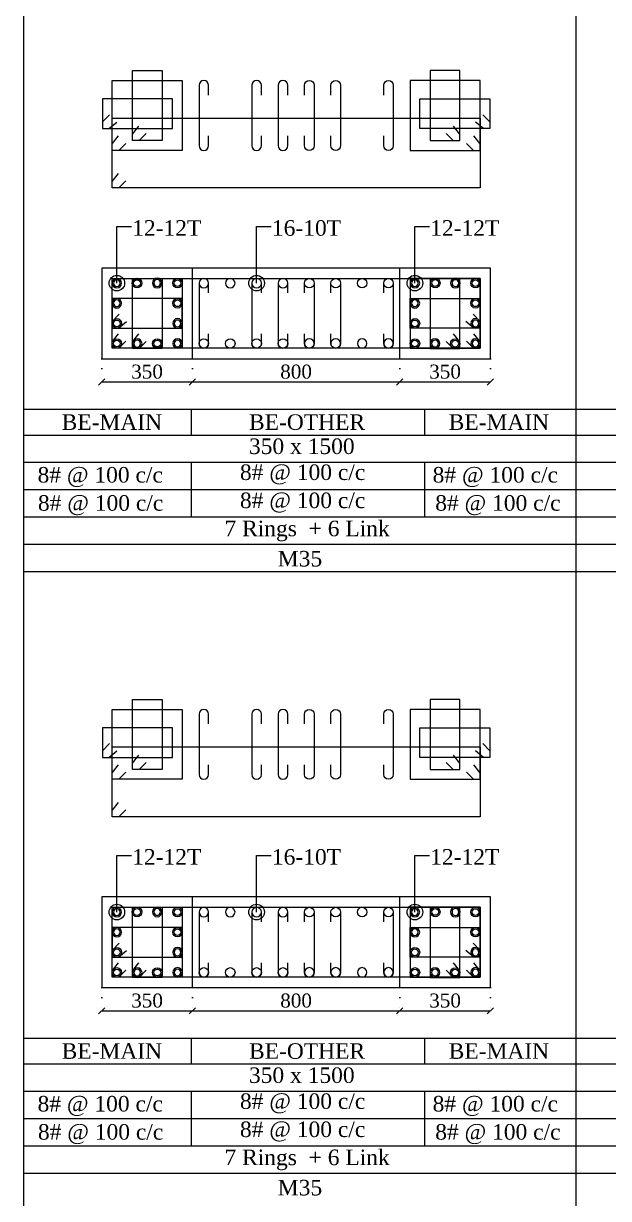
# Model space of a CAD drawing. Header units: millimetres. Extents: x 303 to 27724, y 300 to 68956.
# Drawn here: x 303 to 2560, y 51968 to 56504 of the extents above; entities that cross this region are included whole.
import ezdxf

# ---------------------------------------------------------------- set-up
doc = ezdxf.new("R2010")
doc.units = ezdxf.units.MM
doc.linetypes.add('( Hidden )', pattern=[0.375, 0.25, -0.125])
doc.linetypes.add('DOT2', pattern=[0.125, 0, -0.125])
doc.layers.get('Defpoints').update_dxf_attribs({"lineweight": 0})
for name, color, linetype, lineweight in [('S-COL. STEEL DIA', 1, 'Continuous', 9), ('S-DIM FOOTING', 7, 'Continuous', 0), ('S-SECTION', 5, 'Continuous', 0), ('S-SECTION MARK', 7, 'Continuous', 0), ('S-SHEET', 7, 'Continuous', 0), ('S-STEEL', 1, 'Continuous', 9), ('S-STEEL-1', 1, 'Continuous', 0), ('S-STEEL-1 C.S.', 106, 'Continuous', 0), ('S-TEXT', 7, 'Continuous', 0)]:
    doc.layers.add(name, color=color, linetype=linetype, lineweight=lineweight)
doc.styles.add('AR', font='ARIALUNI.TTF', dxfattribs={"width": 0.8})
doc.styles.add('S-ROMANS', font='times.ttf')
doc.styles.add('TEXT', font='times.ttf')
doc.dimstyles.new('100', dxfattribs={"dimtxt": 180, "dimasz": 80, "dimexe": 0.18, "dimexo": 0.0625, "dimgap": 1, "dimtad": 1, "dimdec": 0, "dimzin": 0, "dimdsep": 46, "dimtxsty": 'AR', "dimblk": 'DOT', "dimcen": 0.09, "dimse1": 1, "dimse2": 1, "dimclrd": 50, "dimclrt": 256, "dimadec": 0, "dimazin": 0, "dimtfac": 1, "dimtdec": 0, "dimtix": 1, "dimtofl": 0, "dimtmove": 2, "dimatfit": 0, "dimfxl": 1, "dimtolj": 1, "dimtzin": 0, "dimlwd": -1, "dimarcsym": 0})
doc.dimstyles.new('SETU', dxfattribs={"dimtxt": 230, "dimasz": 0.2, "dimexe": 0.1, "dimexo": 0.1, "dimgap": 0.05, "dimtad": 1, "dimdec": 0, "dimzin": 0, "dimdsep": 46, "dimtxsty": 'TEXT', "dimblk": 'OBLIQUE', "dimcen": 0.09, "dimdle": 0.1, "dimclrd": 4, "dimclre": 256, "dimclrt": 256, "dimadec": 1, "dimazin": 0, "dimtfac": 1, "dimtdec": 0, "dimtix": 1, "dimtofl": 0, "dimtmove": 2, "dimatfit": 0, "dimfxl": 1, "dimtolj": 1, "dimtzin": 0, "dimlwd": -1, "dimlwe": -1, "dimarcsym": 1})

# ---------------------------------------------------------------- blocks, each defined once
blk = doc.blocks.new('*U6')
at = {"layer": 'S-COL. STEEL DIA', "lineweight": 5}
for radius in [18.5, 13, 13]:
    blk.add_circle((0, 0), radius, dxfattribs=at)
blk = doc.blocks.new('_Oblique')
at = {"color": 0, "linetype": 'ByBlock', "lineweight": -2}
blk.add_line((-0.5, -0.5), (0.5, 0.5), dxfattribs=at)
blk = doc.blocks.new('*D1905')
at = {"layer": 'Defpoints', "color": 0}
for p in [(604.7, 52781.9), (954.7, 52781.9), (954.7, 52692)]:
    blk.add_point(p, dxfattribs=at)
at = {"layer": 'S-DIM FOOTING', "linetype": 'DOT2', "ltscale": 300}
for p, q in [((604.7, 52781.7), (604.7, 52691.9)), ((954.7, 52781.7), (954.7, 52691.9))]:
    blk.add_line(p, q, dxfattribs=at)
at = {"layer": 'S-DIM FOOTING', "ltscale": 300}
blk.add_line((604.6, 52692), (954.8, 52692), dxfattribs=at)
at = {"layer": 'S-DIM FOOTING', "linetype": 'ByBlock', "xscale": 24, "yscale": 24, "zscale": 24, "rotation": 180}
blk.add_blockref('_Oblique', (604.7, 52692), dxfattribs=at)
at = {"layer": 'S-DIM FOOTING', "linetype": 'ByBlock', "xscale": 24, "yscale": 24, "zscale": 24}
blk.add_blockref('_Oblique', (954.7, 52692), dxfattribs=at)
at = {"layer": 'S-DIM FOOTING', "insert": (779.7, 52731.5), "char_height": 54, "attachment_point": 5, "style": 'TEXT'}
blk.add_mtext('\\A1;350', dxfattribs=at)
blk = doc.blocks.new('*D1906')
at = {"layer": 'Defpoints', "color": 0}
for p in [(954.7, 52781.9), (1754.7, 52781.9), (1754.7, 52692)]:
    blk.add_point(p, dxfattribs=at)
at = {"layer": 'S-DIM FOOTING', "linetype": 'DOT2', "ltscale": 300}
for p, q in [((954.7, 52781.7), (954.7, 52691.9)), ((1754.7, 52781.7), (1754.7, 52691.9))]:
    blk.add_line(p, q, dxfattribs=at)
at = {"layer": 'S-DIM FOOTING', "ltscale": 300}
blk.add_line((954.6, 52692), (1754.8, 52692), dxfattribs=at)
at = {"layer": 'S-DIM FOOTING', "linetype": 'ByBlock', "xscale": 24, "yscale": 24, "zscale": 24, "rotation": 180}
blk.add_blockref('_Oblique', (954.7, 52692), dxfattribs=at)
at = {"layer": 'S-DIM FOOTING', "linetype": 'ByBlock', "xscale": 24, "yscale": 24, "zscale": 24}
blk.add_blockref('_Oblique', (1754.7, 52692), dxfattribs=at)
at = {"layer": 'S-DIM FOOTING', "insert": (1354.7, 52731.5), "char_height": 54, "attachment_point": 5, "style": 'TEXT'}
blk.add_mtext('\\A1;800', dxfattribs=at)
blk = doc.blocks.new('*D1907')
at = {"layer": 'Defpoints', "color": 0}
for p in [(1754.7, 52781.9), (2104.7, 52781.9), (2104.7, 52692)]:
    blk.add_point(p, dxfattribs=at)
at = {"layer": 'S-DIM FOOTING', "linetype": 'DOT2', "ltscale": 300}
for p, q in [((1754.7, 52781.7), (1754.7, 52691.9)), ((2104.7, 52781.7), (2104.7, 52691.9))]:
    blk.add_line(p, q, dxfattribs=at)
at = {"layer": 'S-DIM FOOTING', "ltscale": 300}
blk.add_line((1754.6, 52692), (2104.8, 52692), dxfattribs=at)
at = {"layer": 'S-DIM FOOTING', "linetype": 'ByBlock', "xscale": 24, "yscale": 24, "zscale": 24, "rotation": 180}
blk.add_blockref('_Oblique', (1754.7, 52692), dxfattribs=at)
at = {"layer": 'S-DIM FOOTING', "linetype": 'ByBlock', "xscale": 24, "yscale": 24, "zscale": 24}
blk.add_blockref('_Oblique', (2104.7, 52692), dxfattribs=at)
at = {"layer": 'S-DIM FOOTING', "insert": (1929.7, 52731.5), "char_height": 54, "attachment_point": 5, "style": 'TEXT'}
blk.add_mtext('\\A1;350', dxfattribs=at)
blk = doc.blocks.new('*U74')
at = {"layer": 'S-COL. STEEL DIA', "lineweight": 5}
blk.add_circle((0, 0), 18.5, dxfattribs=at)
blk = doc.blocks.new('_Dot')
at = {"linetype": 'ByBlock', "lineweight": -2}
blk.add_line((-0.5, 0), (-1, 0), dxfattribs=at)
at = {"linetype": 'ByBlock', "const_width": 0.5}
blk.add_lwpolyline([(-0.25, 0, 1), (0.25, 0, 1)], format="xyb", close=True, dxfattribs=at)
blk = doc.blocks.new('*D1908')
at = {"layer": 'Defpoints', "color": 0}
for p in [(604.7, 55209.9), (954.7, 55209.9), (954.7, 55120)]:
    blk.add_point(p, dxfattribs=at)
at = {"layer": 'S-DIM FOOTING', "linetype": 'DOT2', "ltscale": 300}
for p, q in [((604.7, 55209.8), (604.7, 55119.9)), ((954.7, 55209.8), (954.7, 55119.9))]:
    blk.add_line(p, q, dxfattribs=at)
at = {"layer": 'S-DIM FOOTING', "ltscale": 300}
blk.add_line((604.6, 55120), (954.8, 55120), dxfattribs=at)
at = {"layer": 'S-DIM FOOTING', "linetype": 'ByBlock', "xscale": 24, "yscale": 24, "zscale": 24, "rotation": 180}
blk.add_blockref('_Oblique', (604.7, 55120), dxfattribs=at)
at = {"layer": 'S-DIM FOOTING', "linetype": 'ByBlock', "xscale": 24, "yscale": 24, "zscale": 24}
blk.add_blockref('_Oblique', (954.7, 55120), dxfattribs=at)
at = {"layer": 'S-DIM FOOTING', "insert": (779.7, 55159.5), "char_height": 54, "attachment_point": 5, "style": 'TEXT'}
blk.add_mtext('\\A1;350', dxfattribs=at)
blk = doc.blocks.new('*D1909')
at = {"layer": 'Defpoints', "color": 0}
for p in [(954.7, 55209.9), (1754.7, 55209.9), (1754.7, 55120)]:
    blk.add_point(p, dxfattribs=at)
at = {"layer": 'S-DIM FOOTING', "linetype": 'DOT2', "ltscale": 300}
for p, q in [((954.7, 55209.8), (954.7, 55119.9)), ((1754.7, 55209.8), (1754.7, 55119.9))]:
    blk.add_line(p, q, dxfattribs=at)
at = {"layer": 'S-DIM FOOTING', "ltscale": 300}
blk.add_line((954.6, 55120), (1754.8, 55120), dxfattribs=at)
at = {"layer": 'S-DIM FOOTING', "linetype": 'ByBlock', "xscale": 24, "yscale": 24, "zscale": 24, "rotation": 180}
blk.add_blockref('_Oblique', (954.7, 55120), dxfattribs=at)
at = {"layer": 'S-DIM FOOTING', "linetype": 'ByBlock', "xscale": 24, "yscale": 24, "zscale": 24}
blk.add_blockref('_Oblique', (1754.7, 55120), dxfattribs=at)
at = {"layer": 'S-DIM FOOTING', "insert": (1354.7, 55159.5), "char_height": 54, "attachment_point": 5, "style": 'TEXT'}
blk.add_mtext('\\A1;800', dxfattribs=at)
blk = doc.blocks.new('*D1910')
at = {"layer": 'Defpoints', "color": 0}
for p in [(1754.7, 55209.9), (2104.7, 55209.9), (2104.7, 55120)]:
    blk.add_point(p, dxfattribs=at)
at = {"layer": 'S-DIM FOOTING', "linetype": 'DOT2', "ltscale": 300}
for p, q in [((1754.7, 55209.8), (1754.7, 55119.9)), ((2104.7, 55209.8), (2104.7, 55119.9))]:
    blk.add_line(p, q, dxfattribs=at)
at = {"layer": 'S-DIM FOOTING', "ltscale": 300}
blk.add_line((1754.6, 55120), (2104.8, 55120), dxfattribs=at)
at = {"layer": 'S-DIM FOOTING', "linetype": 'ByBlock', "xscale": 24, "yscale": 24, "zscale": 24, "rotation": 180}
blk.add_blockref('_Oblique', (1754.7, 55120), dxfattribs=at)
at = {"layer": 'S-DIM FOOTING', "linetype": 'ByBlock', "xscale": 24, "yscale": 24, "zscale": 24}
blk.add_blockref('_Oblique', (2104.7, 55120), dxfattribs=at)
at = {"layer": 'S-DIM FOOTING', "insert": (1929.7, 55159.5), "char_height": 54, "attachment_point": 5, "style": 'TEXT'}
blk.add_mtext('\\A1;350', dxfattribs=at)

msp = doc.modelspace()

# ---------------------------------------------------------------- linework, layer by layer
at = {"layer": 'S-SECTION', "elevation": 8}
for points in [[(2104.7, 55209.9), (2104.7, 55559.9), (604.7, 55559.9), (604.7, 55209.9)], [(2104.7, 52781.9), (2104.7, 53131.9), (604.7, 53131.9), (604.7, 52781.9)]]:
    msp.add_lwpolyline(points, close=True, dxfattribs=at)
at = {"layer": 'S-SHEET'}
for p, q in [((303, 68956, -1.6), (303, 299.8, -1.1)), ((2433.6, 68956, -1.7), (2433.6, 299.8, -1.2)), ((303, 55014.8, 7.1), (27724.1, 55014.8, 7.1)), ((950.1, 55014.8, -3.1), (950.1, 54915.2, -3.1)), ((1850.1, 55014.8, -3.1), (1850.1, 54915.2, -3.1)), ((303, 54915.2, -0.9), (27724.1, 54915.2, -0.9)), ((303, 54810, -0.9), (27724.1, 54810, -0.9)), ((303, 54810, -0.9), (27724.1, 54810, -0.9)), ((950.1, 54810, -3.1), (950.1, 54598.7, -3.1)), ((1850.1, 54810, -3.1), (1850.1, 54598.7, -3.1)), ((303, 54704.2, -0.9), (27724.1, 54704.2, -0.9)), ((303, 54598.7, -0.9), (27724.1, 54598.7, -0.9)), ((303, 54493.2, -0.9), (27724.1, 54493.2, -0.9)), ((303, 52586.7, 7.1), (27724.1, 52586.7, 7.1)), ((950.1, 52586.7, -1.2), (950.1, 52487.2, -1.2)), ((1850.1, 52586.7, -1.2), (1850.1, 52487.2, -1.2)), ((303, 52487.2, -0.9), (27724.1, 52487.2, -0.9)), ((303, 52382, -0.9), (27724.1, 52382, -0.9)), ((303, 52382, -0.9), (27724.1, 52382, -0.9)), ((950.1, 52382, -1.2), (950.1, 52170.7, -1.2)), ((1850.1, 52382, -1.2), (1850.1, 52170.7, -1.2)), ((303, 52276.2, -0.9), (27724.1, 52276.2, -0.9)), ((303, 52170.7, -0.9), (27724.1, 52170.7, -0.9)), ((303, 52065.1, -0.9), (27724.1, 52065.1, -0.9))]:
    msp.add_line(p, q, dxfattribs=at)
at = {"layer": 'S-SHEET', "color": 0}
msp.add_line((303, 54387.7, -0.9), (27724.1, 54387.7, -0.9), dxfattribs=at)
at = {"layer": 'S-STEEL', "color": 3, "elevation": 8}
for points in [[(1017.3, 56227.8), (1017.3, 56265.5, 1), (980.4, 56265.5), (980.4, 56032.4, 1), (1017.3, 56032.4), (1017.3, 56069.7)], [(1220.9, 56227.8), (1220.9, 56265.5, 1), (1184, 56265.5), (1184, 56032.4, 1), (1220.9, 56032.4), (1220.9, 56069.7)], [(1322.7, 56227.8), (1322.7, 56265.5, 1), (1285.8, 56265.5), (1285.8, 56032.4, 1), (1322.7, 56032.4), (1322.7, 56069.7)], [(1387.5, 56227.8), (1387.5, 56265.5, -1), (1424.4, 56265.5), (1424.4, 56032.4, -1), (1387.5, 56032.4), (1387.5, 56069.7)], [(1489.3, 56227.8), (1489.3, 56265.5, -1), (1526.2, 56265.5), (1526.2, 56032.4, -1), (1489.3, 56032.4), (1489.3, 56069.7)], [(1692.9, 56227.8), (1692.9, 56265.5, -1), (1729.8, 56265.5), (1729.8, 56032.4, -1), (1692.9, 56032.4), (1692.9, 56069.7)], [(1017.3, 55463.7), (1017.3, 55501.5, 1), (980.4, 55501.5), (980.4, 55268.4, 1), (1017.3, 55268.4), (1017.3, 55305.6)], [(1220.9, 55463.7), (1220.9, 55501.5, 1), (1184, 55501.5), (1184, 55268.4, 1), (1220.9, 55268.4), (1220.9, 55305.6)], [(1322.7, 55463.7), (1322.7, 55501.5, 1), (1285.8, 55501.5), (1285.8, 55268.4, 1), (1322.7, 55268.4), (1322.7, 55305.6)], [(1387.5, 55463.7), (1387.5, 55501.5, -1), (1424.4, 55501.5), (1424.4, 55268.4, -1), (1387.5, 55268.4), (1387.5, 55305.6)], [(1489.3, 55463.7), (1489.3, 55501.5, -1), (1526.2, 55501.5), (1526.2, 55268.4, -1), (1489.3, 55268.4), (1489.3, 55305.6)], [(1692.9, 55463.7), (1692.9, 55501.5, -1), (1729.8, 55501.5), (1729.8, 55268.4, -1), (1692.9, 55268.4), (1692.9, 55305.6)], [(1017.3, 53799.8), (1017.3, 53837.5, 1), (980.4, 53837.5), (980.4, 53604.4, 1), (1017.3, 53604.4), (1017.3, 53641.6)], [(1220.9, 53799.8), (1220.9, 53837.5, 1), (1184, 53837.5), (1184, 53604.4, 1), (1220.9, 53604.4), (1220.9, 53641.6)], [(1322.7, 53799.8), (1322.7, 53837.5, 1), (1285.8, 53837.5), (1285.8, 53604.4, 1), (1322.7, 53604.4), (1322.7, 53641.6)], [(1387.5, 53799.8), (1387.5, 53837.5, -1), (1424.4, 53837.5), (1424.4, 53604.4, -1), (1387.5, 53604.4), (1387.5, 53641.6)], [(1489.3, 53799.8), (1489.3, 53837.5, -1), (1526.2, 53837.5), (1526.2, 53604.4, -1), (1489.3, 53604.4), (1489.3, 53641.6)], [(1692.9, 53799.8), (1692.9, 53837.5, -1), (1729.8, 53837.5), (1729.8, 53604.4, -1), (1692.9, 53604.4), (1692.9, 53641.6)], [(1017.3, 53035.7), (1017.3, 53073.4, 1), (980.4, 53073.4), (980.4, 52840.3, 1), (1017.3, 52840.3), (1017.3, 52877.5)], [(1220.9, 53035.7), (1220.9, 53073.4, 1), (1184, 53073.4), (1184, 52840.3, 1), (1220.9, 52840.3), (1220.9, 52877.5)], [(1322.7, 53035.7), (1322.7, 53073.4, 1), (1285.8, 53073.4), (1285.8, 52840.3, 1), (1322.7, 52840.3), (1322.7, 52877.5)], [(1387.5, 53035.7), (1387.5, 53073.4, -1), (1424.4, 53073.4), (1424.4, 52840.3, -1), (1387.5, 52840.3), (1387.5, 52877.5)], [(1489.3, 53035.7), (1489.3, 53073.4, -1), (1526.2, 53073.4), (1526.2, 52840.3, -1), (1489.3, 52840.3), (1489.3, 52877.5)], [(1692.9, 53035.7), (1692.9, 53073.4, -1), (1729.8, 53073.4), (1729.8, 52840.3, -1), (1692.9, 52840.3), (1692.9, 52877.5)]]:
    msp.add_lwpolyline(points, format="xyb", dxfattribs=at)
at = {"layer": 'S-STEEL', "color": 1, "elevation": 8}
for points in [[(698.3, 55896.2), (670.7, 55868.9), (644.7, 55868.9), (644.7, 56138.9), (2065.5, 56138.9), (2065.5, 55868.9), (644.7, 55868.9), (644.7, 55893.9), (669.9, 55924.8)], [(698.3, 55277.2), (670.7, 55249.9), (644.7, 55249.9), (644.7, 55519.9), (2065.5, 55519.9), (2065.5, 55249.9), (644.7, 55249.9), (644.7, 55274.9), (669.9, 55305.8)], [(698.3, 53468.2), (670.7, 53440.9), (644.7, 53440.9), (644.7, 53710.9), (2065.5, 53710.9), (2065.5, 53440.9), (644.7, 53440.9), (644.7, 53465.9), (669.9, 53496.8)], [(698.3, 52849.2), (670.7, 52821.9), (644.7, 52821.9), (644.7, 53091.9), (2065.5, 53091.9), (2065.5, 52821.9), (644.7, 52821.9), (644.7, 52846.9), (669.9, 52877.8)]]:
    msp.add_lwpolyline(points, dxfattribs=at)
at = {"layer": 'S-STEEL-1', "color": 41, "elevation": 8}
for points in [[(776.7, 56079.2), (749.2, 56051.9), (723.2, 56051.9), (723.2, 56322.5), (837.5, 56322.5), (837.5, 56051.9), (723.2, 56051.9), (723.2, 56076.9), (748.4, 56107.8)], [(1933.5, 56079.2), (1961, 56051.9), (1987, 56051.9), (1987, 56322.5), (1872.7, 56322.5), (1872.7, 56051.9), (1987, 56051.9), (1987, 56076.9), (1961.8, 56107.8)], [(634.5, 56151.9), (607.2, 56124.4), (607.2, 56098.3), (877.7, 56098.4), (877.7, 56212.7), (607.2, 56212.7), (607.2, 56098.3), (632.2, 56098.3), (663.1, 56123.5)], [(2075.7, 56151.9), (2103, 56124.4), (2103, 56098.3), (1832.5, 56098.4), (1832.5, 56212.7), (2103, 56212.7), (2103, 56098.3), (2078, 56098.3), (2047.1, 56123.5)], [(776.7, 55276.7), (749.2, 55249.4), (723.2, 55249.4), (723.2, 55519.9), (837.5, 55519.9), (837.5, 55249.4), (723.2, 55249.4), (723.2, 55274.4), (748.4, 55305.3)], [(1933.5, 55276.7), (1961, 55249.4), (1987, 55249.4), (1987, 55519.9), (1872.7, 55519.9), (1872.7, 55249.4), (1987, 55249.4), (1987, 55274.4), (1961.8, 55305.3)], [(672, 55381.2), (644.7, 55353.6), (644.7, 55327.6), (915.2, 55327.6), (915.2, 55441.9), (644.7, 55441.9), (644.7, 55327.6), (669.7, 55327.6), (700.6, 55352.8)], [(2038.2, 55381.2), (2065.5, 55353.6), (2065.5, 55327.6), (1795, 55327.6), (1795, 55441.9), (2065.5, 55441.9), (2065.5, 55327.6), (2040.5, 55327.6), (2009.6, 55352.8)], [(776.7, 53651.2), (749.2, 53623.9), (723.2, 53623.9), (723.2, 53894.4), (837.5, 53894.4), (837.5, 53623.9), (723.2, 53623.9), (723.2, 53648.9), (748.4, 53679.8)], [(1933.5, 53651.2), (1961, 53623.9), (1987, 53623.9), (1987, 53894.4), (1872.7, 53894.4), (1872.7, 53623.9), (1987, 53623.9), (1987, 53648.9), (1961.8, 53679.8)], [(634.5, 53723.8), (607.2, 53696.3), (607.2, 53670.3), (877.7, 53670.3), (877.7, 53784.6), (607.2, 53784.6), (607.2, 53670.3), (632.2, 53670.3), (663.1, 53695.5)], [(2075.7, 53723.8), (2103, 53696.3), (2103, 53670.3), (1832.5, 53670.3), (1832.5, 53784.6), (2103, 53784.6), (2103, 53670.3), (2078, 53670.3), (2047.1, 53695.5)], [(776.7, 52848.7), (749.2, 52821.3), (723.2, 52821.3), (723.2, 53091.9), (837.5, 53091.9), (837.5, 52821.3), (723.2, 52821.3), (723.2, 52846.4), (748.4, 52877.2)], [(1933.5, 52848.7), (1961, 52821.3), (1987, 52821.3), (1987, 53091.9), (1872.7, 53091.9), (1872.7, 52821.3), (1987, 52821.3), (1987, 52846.4), (1961.8, 52877.2)], [(672, 52953.1), (644.7, 52925.6), (644.7, 52899.6), (915.2, 52899.6), (915.2, 53013.9), (644.7, 53013.9), (644.7, 52899.6), (669.7, 52899.6), (700.6, 52924.8)], [(2038.2, 52953.1), (2065.5, 52925.6), (2065.5, 52899.6), (1795, 52899.6), (1795, 53013.9), (2065.5, 53013.9), (2065.5, 52899.6), (2040.5, 52899.6), (2009.6, 52924.8)]]:
    msp.add_lwpolyline(points, dxfattribs=at)
at = {"layer": 'S-STEEL-1', "color": 6, "elevation": 8}
for points in [[(698.3, 56041.2), (670.7, 56013.9), (644.7, 56013.9), (644.7, 56283.9), (915.5, 56283.9), (915.5, 56013.9), (644.7, 56013.9), (644.7, 56038.9), (669.9, 56069.8)], [(2012, 56041.2), (2039.5, 56013.9), (2065.5, 56013.9), (2065.5, 56283.9), (1794.7, 56283.9), (1794.7, 56013.9), (2065.5, 56013.9), (2065.5, 56038.9), (2040.3, 56069.8)], [(698.3, 55277.2), (670.7, 55249.9), (644.7, 55249.9), (644.7, 55519.9), (915.5, 55519.9), (915.5, 55249.9), (644.7, 55249.9), (644.7, 55274.9), (669.9, 55305.8)], [(2012, 55277.2), (2039.5, 55249.9), (2065.5, 55249.9), (2065.5, 55519.9), (1794.7, 55519.9), (1794.7, 55249.9), (2065.5, 55249.9), (2065.5, 55274.9), (2040.3, 55305.8)], [(698.3, 53613.2), (670.7, 53585.9), (644.7, 53585.9), (644.7, 53855.9), (915.5, 53855.9), (915.5, 53585.9), (644.7, 53585.9), (644.7, 53610.9), (669.9, 53641.7)], [(2012, 53613.2), (2039.5, 53585.9), (2065.5, 53585.9), (2065.5, 53855.9), (1794.7, 53855.9), (1794.7, 53585.9), (2065.5, 53585.9), (2065.5, 53610.9), (2040.3, 53641.7)], [(698.3, 52849.2), (670.7, 52821.9), (644.7, 52821.9), (644.7, 53091.9), (915.5, 53091.9), (915.5, 52821.9), (644.7, 52821.9), (644.7, 52846.9), (669.9, 52877.8)], [(2012, 52849.2), (2039.5, 52821.9), (2065.5, 52821.9), (2065.5, 53091.9), (1794.7, 53091.9), (1794.7, 52821.9), (2065.5, 52821.9), (2065.5, 52846.9), (2040.3, 52877.8)]]:
    msp.add_lwpolyline(points, dxfattribs=at)
at = {"layer": 'S-STEEL-1 C.S.', "color": 8, "linetype": '( Hidden )'}
for p, q in [((954.7, 55209.9, 8), (954.7, 55559.9, 8)), ((1754.7, 55209.9, 8), (1754.7, 55559.9, 8)), ((954.7, 52781.9, 8), (954.7, 53131.9, 8)), ((1754.7, 52781.9, 8), (1754.7, 53131.9, 8))]:
    msp.add_line(p, q, dxfattribs=at)

# ---------------------------------------------------------------- block references
at = {"layer": 'S-COL. STEEL DIA', "xscale": -1}
for name, p, rotation in [('*U6', (663.2, 55501.5, 8), 180), ('*U6', (818.6, 55502, 8), 90.19403361430257), ('*U74', (998.8, 55501.5, 8), 180), ('*U74', (1100.6, 55501.5, 8), 180), ('*U74', (1202.4, 55501.5, 8), 180), ('*U74', (1304.2, 55501.5, 8), 180), ('*U6', (1813.2, 55501.5, 8), 180), ('*U6', (1969.4, 55501.7, 8), 89.8059663856968), ('*U6', (663.2, 55423.8, 8), 180), ('*U6', (1813.2, 55423.8, 8), 180), ('*U6', (741.7, 55267.8, 8), 270.1940336143028), ('*U6', (1890.9, 55268.1, 8), 269.8059663856972), ('*U6', (663.2, 53073.4, 8), 180), ('*U6', (818.6, 53073.9, 8), 90.19403361430257), ('*U74', (998.8, 53073.4, 8), 180), ('*U74', (1100.6, 53073.4, 8), 180), ('*U74', (1202.4, 53073.4, 8), 180), ('*U74', (1304.2, 53073.4, 8), 180), ('*U6', (1813.2, 53073.4, 8), 180), ('*U6', (1969.4, 53073.7, 8), 89.8059663856968), ('*U6', (663.2, 52995.7, 8), 180), ('*U6', (1813.2, 52995.7, 8), 180), ('*U6', (741.7, 52839.8, 8), 270.1940336143028), ('*U6', (1890.9, 52840, 8), 269.8059663856972)]:
    msp.add_blockref(name, p, dxfattribs=dict(at, rotation=rotation))
at = {"layer": 'S-COL. STEEL DIA'}
for name, p, rotation in [('*U6', (740.9, 55501.7, 8), 270.1940336143028), ('*U6', (897.1, 55501.5, 8), 180), ('*U74', (1406, 55501.5, 8), 180), ('*U74', (1507.8, 55501.5, 8), 180), ('*U74', (1609.6, 55501.5, 8), 180), ('*U74', (1711.4, 55501.5, 8), 180), ('*U6', (1891.7, 55502, 8), 269.8059663856972), ('*U6', (2047.1, 55501.5, 8), 180), ('*U6', (897.1, 55423.8, 8), 180), ('*U6', (2047.1, 55423.8, 8), 180), ('*U6', (819.4, 55268.1, 8), 90.19403361430282), ('*U6', (1968.6, 55267.8, 8), 89.80596638569716), ('*U6', (740.9, 53073.7, 8), 270.1940336143028), ('*U6', (897.1, 53073.4, 8), 180), ('*U74', (1406, 53073.4, 8), 180), ('*U74', (1507.8, 53073.4, 8), 180), ('*U74', (1609.6, 53073.4, 8), 180), ('*U74', (1711.4, 53073.4, 8), 180), ('*U6', (1891.7, 53073.9, 8), 269.8059663856972), ('*U6', (2047.1, 53073.4, 8), 180), ('*U6', (897.1, 52995.7, 8), 180), ('*U6', (2047.1, 52995.7, 8), 180), ('*U6', (819.4, 52840, 8), 90.19403361430282), ('*U6', (1968.6, 52839.8, 8), 89.80596638569716)]:
    msp.add_blockref(name, p, dxfattribs=dict(at, rotation=rotation))
for name, p in [('*U6', (663.2, 55346.1, 8)), ('*U6', (1813.2, 55346.1, 8)), ('*U6', (663.2, 55268.4, 8)), ('*U74', (998.8, 55268.4, 8)), ('*U74', (1100.6, 55268.4, 8)), ('*U74', (1202.4, 55268.4, 8)), ('*U74', (1304.2, 55268.4, 8)), ('*U6', (1813.2, 55268.4, 8)), ('*U6', (663.2, 52918, 8)), ('*U6', (1813.2, 52918, 8)), ('*U6', (663.2, 52840.3, 8)), ('*U74', (998.8, 52840.3, 8)), ('*U74', (1100.6, 52840.3, 8)), ('*U74', (1202.4, 52840.3, 8)), ('*U74', (1304.2, 52840.3, 8)), ('*U6', (1813.2, 52840.3, 8))]:
    msp.add_blockref(name, p, dxfattribs=at)
at = {"layer": 'S-COL. STEEL DIA', "xscale": -1}
for name, p in [('*U6', (897.1, 55346.1, 8)), ('*U6', (2047.1, 55346.1, 8)), ('*U6', (897.1, 55268.4, 8)), ('*U74', (1406, 55268.4, 8)), ('*U74', (1507.8, 55268.4, 8)), ('*U74', (1609.6, 55268.4, 8)), ('*U74', (1711.4, 55268.4, 8)), ('*U6', (2047.1, 55268.4, 8)), ('*U6', (897.1, 52918, 8)), ('*U6', (2047.1, 52918, 8)), ('*U6', (897.1, 52840.3, 8)), ('*U74', (1406, 52840.3, 8)), ('*U74', (1507.8, 52840.3, 8)), ('*U74', (1609.6, 52840.3, 8)), ('*U74', (1711.4, 52840.3, 8)), ('*U6', (2047.1, 52840.3, 8))]:
    msp.add_blockref(name, p, dxfattribs=at)

# ---------------------------------------------------------------- texts
at = {"layer": 'S-TEXT', "color": 7, "style": 'TEXT'}
for s, p in [('12-12T', (722.3, 55684.6, 8)), ('16-10T', (1261.5, 55684.6, 8)), ('12-12T', (1872.3, 55684.6, 8)), ('12-12T', (722.3, 53256.6, 8)), ('16-10T', (1261.5, 53256.6, 8)), ('12-12T', (1872.3, 53256.6, 8))]:
    msp.add_text(s, height=60, dxfattribs=at).set_placement(p)
at = {"layer": 'S-TEXT', "style": 'S-ROMANS'}
for s, p in [('BE-MAIN ', (450.1, 54935, -3.1)), ('BE-OTHER', (1173.1, 54935, -3.1)), ('BE-MAIN ', (1943.6, 54935, -3.1)), ('350 x 1500', (1172.9, 54841.8, -3.1)), ('8# @ 100 c/c', (1138.1, 54741.5, -3.1)), ('8# @ 100 c/c', (357.1, 54731.5, -3.1)), ('8# @ 100 c/c', (1881.6, 54731.5, -3.1)), ('8# @ 100 c/c', (358.6, 54622.9, -3.1)), ('8# @ 100 c/c', (1138.1, 54632.9, -3.1)), ('8# @ 100 c/c', (1891.6, 54622.9, -3.1)), ('7 Rings  + 6 Link', (1078.4, 54524.4, -3.1)), ('M35', (1284.2, 54407.7, -3.1)), ('BE-MAIN ', (450.1, 52506.9, -1.2)), ('BE-OTHER', (1173.1, 52506.9, -1.2)), ('BE-MAIN ', (1943.6, 52506.9, -1.2)), ('350 x 1500', (1172.9, 52413.7, -1.2)), ('8# @ 100 c/c', (357.1, 52303.4, -1.2)), ('8# @ 100 c/c', (1138.1, 52313.4, -1.2)), ('8# @ 100 c/c', (1881.6, 52303.4, -1.2)), ('8# @ 100 c/c', (1138.1, 52204.8, -1.2)), ('8# @ 100 c/c', (358.6, 52194.8, -1.2)), ('8# @ 100 c/c', (1891.6, 52194.8, -1.2)), ('7 Rings  + 6 Link', (1078.4, 52096.4, -1.2)), ('M35', (1284.2, 51979.6, -1.2))]:
    msp.add_text(s, height=60, dxfattribs=at).set_placement(p)

# ---------------------------------------------------------------- dimensions: what is measured, and where the dimension line sits
at = {"layer": 'S-DIM FOOTING', "ltscale": 300}
for base, p1, p2, picture, middle in [((954.7, 55120, 7.6), (604.7, 55209.9, 8), (954.7, 55209.9, 8), '*D1908', (779.7, 55159.5, 7.6)), ((1754.7, 55120, 7.6), (954.7, 55209.9, 8), (1754.7, 55209.9, 8), '*D1909', (1354.7, 55159.5, 7.6)), ((2104.7, 55120, 7.6), (1754.7, 55209.9, 8), (2104.7, 55209.9, 8), '*D1910', (1929.7, 55159.5, 7.6)), ((954.7, 52692, 7.7), (604.7, 52781.9, 8), (954.7, 52781.9, 8), '*D1905', (779.7, 52731.5, 7.7)), ((1754.7, 52692, 7.7), (954.7, 52781.9, 8), (1754.7, 52781.9, 8), '*D1906', (1354.7, 52731.5, 7.7)), ((2104.7, 52692, 7.7), (1754.7, 52781.9, 8), (2104.7, 52781.9, 8), '*D1907', (1929.7, 52731.5, 7.7))]:
    dim = msp.add_linear_dim(base=base, p1=p1, p2=p2, angle=180, dimstyle='SETU', override={"dimscale": 1.2, "dimtxt": 45, "dimasz": 20, "dimgap": 10, "dimblk1": 'Oblique', "dimblk2": 'Oblique', "dimsah": 1, "dimclrd": 256, "dimarcsym": 1}, dxfattribs=at)
    dim.commit()
    dim.dimension.update_dxf_attribs({"geometry": picture, "text_midpoint": middle})

# ---------------------------------------------------------------- leaders
at = {"layer": 'S-SECTION MARK'}
for points in [[(663.2, 55501.5, 8), (663.2, 55720.5, 8), (719.6, 55720.5, 8)], [(1202.4, 55501.5, 8), (1202.4, 55720.5, 8), (1258.8, 55720.5, 8)], [(1813.2, 55501.5, 8), (1813.2, 55720.5, 8), (1869.6, 55720.5, 8)], [(663.2, 53073.4, 8), (663.2, 53292.4, 8), (719.6, 53292.4, 8)], [(1202.4, 53073.4, 8), (1202.4, 53292.4, 8), (1258.8, 53292.4, 8)], [(1813.2, 53073.4, 8), (1813.2, 53292.4, 8), (1869.6, 53292.4, 8)]]:
    msp.add_leader(points, dimstyle='100', override={"dimasz": 60, "dimtad": 0, "dimclrd": 256, "dimldrblk": 'DotBlank', "dimfxl": 50, "dimfxlon": 1, "dimarcsym": 1}, dxfattribs=at)

doc.saveas('drawing.dxf')
